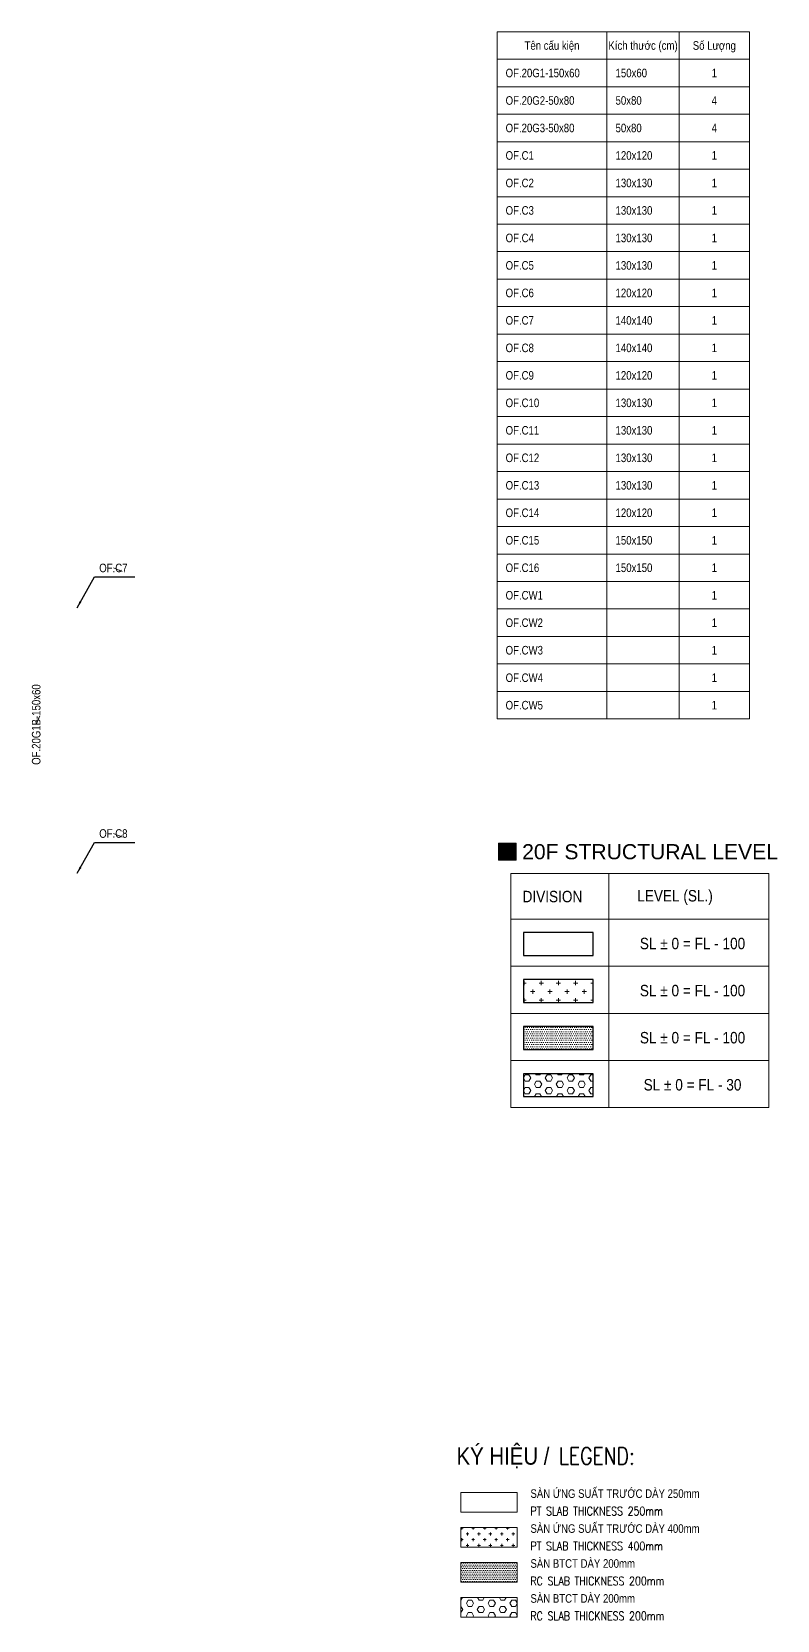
# Model space of a CAD drawing. Header units: millimetres. Extents: x -179076 to 118270, y -18667 to 89640.
# Drawn here: x 85719 to 118270, y 20291 to 89640 of the extents above; entities that cross this region are included whole.
import ezdxf
from ezdxf.enums import TextEntityAlignment as Align

# ---------------------------------------------------------------- set-up
doc = ezdxf.new("R2010")
doc.units = ezdxf.units.MM
doc.layers.get('0').update_dxf_attribs({"lineweight": 20})
doc.layers.get('Defpoints').update_dxf_attribs({"color": 151, "lineweight": 9})
doc.layers.add('$0$2020-08-14', color=2, linetype='Continuous', plot=False)
doc.layers.add('$0$FOOTING BOTTOM LEVEL$0$@ SL+100 EL-1.3', color=11, linetype='Continuous')
doc.layers.add('$0$FOOTING BOTTOM LEVEL$0$@ SL+300 EL-1.1', color=41, linetype='Continuous')
for name, color, linetype, lineweight in [('$0$NDC_S_HATCH MATERIAL', 251, 'Continuous', 13), ('$1$NDC_S_THIN LINE', 8, 'Continuous', 9), ('$3$NDC_S_VN TEXT', 7, 'Continuous', 20), ('NDC_S_ANNO', 7, 'Continuous', 20), ('NDC_S_CONTINUOUS', 3, 'Continuous', 20), ('NDC_S_DIM', 1, 'Continuous', 15), ('NDC_S_ENG TEXT', 2, 'Continuous', 20), ('NDC_S_HATCH MATERIAL', 8, 'Continuous', 13), ('NDC_S_VN TEXT', 7, 'Continuous', 20), ('NDC_Table', 3, 'Continuous', 20)]:
    doc.layers.add(name, color=color, linetype=linetype, lineweight=lineweight)
doc.styles.add('$0$FOOTING BOTTOM LEVEL$0$AREA MENSURATION$0$Style-Arial', font='arial.ttf')
doc.styles.add('$0$NDC_ARIAL', font='arial.ttf', dxfattribs={"width": 0.85})
doc.styles.add('ARIAL', font='arial.ttf', dxfattribs={"width": 0.8})
doc.styles.add('NDC_ARIAL', font='arial.ttf', dxfattribs={"width": 0.85})
doc.styles.add('NDC_DIM', font='', dxfattribs={"width": 0.75})
doc.styles.add('NDC_EN TXT', font='romans.shx', dxfattribs={"width": 0.8})
doc.styles.add('NDC_VIE TXT', font='arial.ttf', dxfattribs={"width": 0.8})
doc.styles.get('NDC_DIM').set_extended_font_data('Dotum')
doc.dimstyles.new('NDC_dim_150', dxfattribs={"dimscale": 150, "dimtxt": 2.5, "dimasz": 1.5, "dimexe": 1.5, "dimexo": 2.5, "dimgap": 1, "dimtad": 1, "dimdec": 0, "dimzin": 0, "dimdsep": 46, "dimtxsty": 'NDC_DIM', "dimblk": 'DIMMARK', "dimcen": 0.09, "dimdle": 1.2, "dimclrd": 1, "dimclre": 1, "dimclrt": 3, "dimadec": 0, "dimazin": 0, "dimtfac": 1, "dimtdec": 0, "dimtix": 1, "dimtofl": 0, "dimtmove": 0, "dimatfit": 3, "dimfxl": 8, "dimfxlon": 1, "dimtolj": 1, "dimtzin": 0, "dimarcsym": 0})
doc.dimstyles.new('NDC_dim_iso', dxfattribs={"dimtxt": 2.5, "dimasz": 1, "dimexe": 1.5, "dimexo": 2.5, "dimgap": 1, "dimtad": 1, "dimdec": 0, "dimzin": 0, "dimdsep": 46, "dimtxsty": 'NDC_DIM', "dimblk": 'DIMMARK', "dimcen": 0.09, "dimdle": 1.2, "dimclrd": 1, "dimclre": 1, "dimclrt": 3, "dimadec": 0, "dimazin": 0, "dimtfac": 1, "dimtdec": 0, "dimtix": 1, "dimtofl": 0, "dimtmove": 0, "dimatfit": 3, "dimfxl": 8, "dimfxlon": 1, "dimtolj": 1, "dimtzin": 0, "dimarcsym": 0})

# ---------------------------------------------------------------- blocks, each defined once
blk = doc.blocks.new('DIMMARK')
at = {"layer": 'NDC_S_DIM', "color": 1}
blk.add_line((-1.5, 0), (1, 0), dxfattribs=at)
at = {"layer": 'NDC_S_DIM', "color": 2, "const_width": 0.1}
blk.add_lwpolyline([(-0.42, -0.42), (0.42, 0.42)], dxfattribs=at)
blk = doc.blocks.new('*U215')
at = {"layer": 'NDC_S_ANNO', "ltscale": 0.8, "style": 'ARIAL', "width": 0.8, "flags": 1}
blk.add_attdef('CHU_THICH', text='', height=2.5, dxfattribs=at).set_placement((0, 0), align=Align.MIDDLE_CENTER)
at = {"layer": 'NDC_S_ANNO', "ltscale": 0.8, "style": 'ARIAL', "width": 0.8}
blk.add_attdef('TEN', text='', height=2.5, dxfattribs=at).set_placement((-2.58, 1.03), align=Align.MIDDLE_CENTER)
at = {"layer": 'Defpoints'}
blk.add_leader([(0, 0), (-2.58, 1.03)], dimstyle='NDC_dim_iso', override={"dimgap": 0.625, "dimtad": 0}, dxfattribs=at)
blk = doc.blocks.new('*U216')
at = {"layer": 'NDC_S_ANNO', "ltscale": 0.8, "style": 'ARIAL', "width": 0.8, "flags": 1}
blk.add_attdef('CHU_THICH', text='', height=2.5, dxfattribs=at).set_placement((0, 0), align=Align.MIDDLE_CENTER)
at = {"layer": 'NDC_S_ANNO', "ltscale": 0.8, "style": 'ARIAL', "width": 0.8}
blk.add_attdef('TEN', text='', height=2.5, dxfattribs=at).set_placement((-2.58, 1.03), align=Align.MIDDLE_CENTER)
at = {"layer": 'Defpoints'}
blk.add_leader([(0, 0), (-2.58, 1.03)], dimstyle='NDC_dim_iso', override={"dimgap": 0.625, "dimtad": 0}, dxfattribs=at)
blk = doc.blocks.new('*U210')
at = {"layer": 'NDC_S_ANNO', "ltscale": 0.8, "style": 'ARIAL', "width": 0.8, "flags": 1}
blk.add_attdef('CHU_THICH', text='', height=2.5, dxfattribs=at).set_placement((0, 0), align=Align.MIDDLE_CENTER)
at = {"layer": 'NDC_S_ANNO', "ltscale": 0.8, "style": 'ARIAL', "width": 0.8}
blk.add_attdef('TEN', text='', height=2.5, dxfattribs=at).set_placement((-2.58, 1.03), align=Align.MIDDLE_CENTER)
at = {"layer": 'Defpoints'}
blk.add_leader([(0, 0), (-2.58, 1.03)], dimstyle='NDC_dim_iso', override={"dimgap": 0.625, "dimtad": 0}, dxfattribs=at)

msp = doc.modelspace()

# ---------------------------------------------------------------- hatches: boundary and pattern name
at = {"layer": '$0$NDC_S_HATCH MATERIAL'}
h = msp.add_hatch(dxfattribs=at)
h.set_pattern_fill('DOTS', color=256, scale=50)
h.paths.add_polyline_path([(104450.3, 22814), (104450.3, 21949.9), (106908.6, 21949.9), (106908.6, 22814)])
h = msp.add_hatch(dxfattribs=at)
h.set_pattern_fill('HEX', color=256, scale=50)
h.paths.add_polyline_path([(104450.3, 21288), (104450.3, 20423.9), (106908.6, 20423.9), (106908.6, 21288)])
at = {"layer": '$1$NDC_S_THIN LINE', "ltscale": 100}
h = msp.add_hatch(color=251, dxfattribs=at)
h.dxf.hatch_style = 1
h.paths.add_polyline_path([(106867.9, 54209.7), (106097.9, 54209.7), (106097.9, 53477.5), (106867.9, 53477.5)])
at = {"layer": 'NDC_S_HATCH MATERIAL', "ltscale": 500}
h = msp.add_hatch(dxfattribs=at)
h.set_pattern_fill('CROSS', color=256, scale=1000, pattern_type=2)
h.set_pattern_definition([(0, (-3067.03, 5309.89), (250, 250), [125, -375]), (90, (-3004.53, 5247.39), (-250, 250), [125, -375])])
h.paths.add_polyline_path([(104450.3, 24340), (104450.3, 23475.9), (106908.6, 23475.9), (106908.6, 24340)])

# ---------------------------------------------------------------- linework, layer by layer
msp.add_lwpolyline([(106097.9, 54209.7), (106867.9, 54209.7), (106867.9, 53477.5), (106097.9, 53477.5)], close=True)
at = {"layer": 'NDC_S_CONTINUOUS'}
for points in [[(104450.3, 25866), (106908.6, 25866), (106908.6, 25001.9), (104450.3, 25001.9)], [(104450.3, 24340), (106908.6, 24340), (106908.6, 23475.9), (104450.3, 23475.9)], [(104450.3, 22814), (106908.6, 22814), (106908.6, 21949.9), (104450.3, 21949.9)], [(104450.3, 21288), (106908.6, 21288), (106908.6, 20423.9), (104450.3, 20423.9)]]:
    msp.add_lwpolyline(points, close=True, dxfattribs=at)
at = {"layer": 'NDC_Table'}
for p, q in [((106035.3, 89640.2), (106035.3, 59640.2)), ((106035.3, 89640.2), (117060.3, 89640.2)), ((110835.3, 89640.2), (110835.3, 59640.2)), ((113985.3, 89640.2), (113985.3, 59640.2)), ((117060.3, 89640.2), (117060.3, 59640.2)), ((106035.3, 88440.2), (117060.3, 88440.2)), ((106035.3, 87240.2), (117060.3, 87240.2)), ((106035.3, 86040.2), (117060.3, 86040.2)), ((106035.3, 84840.2), (117060.3, 84840.2)), ((106035.3, 84840.2), (117060.3, 84840.2)), ((106035.3, 83640.2), (117060.3, 83640.2)), ((106035.3, 82440.2), (117060.3, 82440.2)), ((106035.3, 81240.2), (117060.3, 81240.2)), ((106035.3, 80040.2), (117060.3, 80040.2)), ((106035.3, 78840.2), (117060.3, 78840.2)), ((106035.3, 77640.2), (117060.3, 77640.2)), ((106035.3, 76440.2), (117060.3, 76440.2)), ((106035.3, 75240.2), (117060.3, 75240.2)), ((106035.3, 74040.2), (117060.3, 74040.2)), ((106035.3, 72840.2), (117060.3, 72840.2)), ((106035.3, 71640.2), (117060.3, 71640.2)), ((106035.3, 70440.2), (117060.3, 70440.2)), ((106035.3, 69240.2), (117060.3, 69240.2)), ((106035.3, 68040.2), (117060.3, 68040.2)), ((106035.3, 66840.2), (117060.3, 66840.2)), ((106035.3, 65640.2), (117060.3, 65640.2)), ((106035.3, 64440.2), (117060.3, 64440.2)), ((106035.3, 63240.2), (117060.3, 63240.2)), ((106035.3, 62040.2), (117060.3, 62040.2)), ((106035.3, 60840.2), (117060.3, 60840.2)), ((106035.3, 59640.2), (117060.3, 59640.2))]:
    msp.add_line(p, q, dxfattribs=at)

# ---------------------------------------------------------------- block references
at = {"layer": 'NDC_S_VN TEXT', "xscale": 150, "yscale": 150, "zscale": 150}
for name, p, values in [('*U215', (89669.2, 66078.1), {'TEN': 'OF.C7'}), ('*U216', (89669.5, 54483.6), {'TEN': 'OF.C8'})]:
    msp.add_blockref(name, p, dxfattribs=at).add_auto_attribs(values)
at = {"layer": 'NDC_S_VN TEXT', "xscale": 150, "yscale": 150, "zscale": 150, "rotation": 90}
msp.add_blockref('*U210', (86066.3, 59780.7), dxfattribs=at).add_auto_attribs({'TEN': 'OF.20G1B-150x60'})

# ---------------------------------------------------------------- texts
at = {"style": '$0$FOOTING BOTTOM LEVEL$0$AREA MENSURATION$0$Style-Arial'}
msp.add_text('20F STRUCTURAL LEVEL', height=660, dxfattribs=at).set_placement((107131.7, 54173.5), align=Align.TOP_LEFT)
at = {"layer": 'NDC_S_ENG TEXT', "attachment_point": 1, "line_spacing_factor": 0.7, "style": 'NDC_EN TXT'}
for s, insert, char_height in [('LEGEND:', (108737.2, 27833.5), 750), ('PT SLAB THICKNESS 250mm', (107494.5, 25244.2), 375), ('PT SLAB THICKNESS 400mm', (107494.5, 23718.2), 375), ('RC SLAB THICKNESS 200mm', (107494.5, 22192.2), 375), ('RC SLAB THICKNESS 200mm', (107494.5, 20666.2), 375)]:
    msp.add_mtext_dynamic_manual_height_columns(s, width=11151.525, gutter_width=10, heights=[0], dxfattribs=dict(at, insert=insert, char_height=char_height))
at = {"layer": 'NDC_S_VN TEXT', "style": 'NDC_ARIAL', "width": 0.8}
for s, p in [('Tên cấu kiện', (108435.3, 89040.2)), ('Kích thước (cm)', (112410.3, 89040.2)), ('Số Lượng', (115522.8, 89040.2)), ('1', (115522.8, 87840.2)), ('4', (115522.8, 86640.2)), ('4', (115522.8, 85440.2)), ('1', (115522.8, 84240.2)), ('1', (115522.8, 83040.2)), ('1', (115522.8, 81840.2)), ('1', (115522.8, 80640.2)), ('1', (115522.8, 79440.2)), ('1', (115522.8, 78240.2)), ('1', (115522.8, 77040.2)), ('1', (115522.8, 75840.2)), ('1', (115522.8, 74640.2)), ('1', (115522.8, 73440.2)), ('1', (115522.8, 72240.2)), ('1', (115522.8, 71040.2)), ('1', (115522.8, 69840.2)), ('1', (115522.8, 68640.2)), ('1', (115522.8, 67440.2)), ('1', (115522.8, 66240.2)), ('1', (115522.8, 65040.2)), ('1', (115522.8, 63840.2)), ('1', (115522.8, 62640.2)), ('1', (115522.8, 61440.2)), ('1', (115522.8, 60240.2))]:
    msp.add_text(s, height=375, dxfattribs=at).set_placement(p, align=Align.MIDDLE_CENTER)
for s, p in [('OF.20G1-150x60', (106410.3, 87840.2)), ('150x60', (111210.3, 87840.2)), ('OF.20G2-50x80', (106410.3, 86640.2)), ('50x80', (111210.3, 86640.2)), ('OF.20G3-50x80', (106410.3, 85440.2)), ('50x80', (111210.3, 85440.2)), ('OF.C1', (106410.3, 84240.2)), ('120x120', (111210.3, 84240.2)), ('OF.C2', (106410.3, 83040.2)), ('130x130', (111210.3, 83040.2)), ('OF.C3', (106410.3, 81840.2)), ('130x130', (111210.3, 81840.2)), ('OF.C4', (106410.3, 80640.2)), ('130x130', (111210.3, 80640.2)), ('OF.C5', (106410.3, 79440.2)), ('130x130', (111210.3, 79440.2)), ('OF.C6', (106410.3, 78240.2)), ('120x120', (111210.3, 78240.2)), ('OF.C7', (106410.3, 77040.2)), ('140x140', (111210.3, 77040.2)), ('OF.C8', (106410.3, 75840.2)), ('140x140', (111210.3, 75840.2)), ('OF.C9', (106410.3, 74640.2)), ('120x120', (111210.3, 74640.2)), ('OF.C10', (106410.3, 73440.2)), ('130x130', (111210.3, 73440.2)), ('OF.C11', (106410.3, 72240.2)), ('130x130', (111210.3, 72240.2)), ('OF.C12', (106410.3, 71040.2)), ('130x130', (111210.3, 71040.2)), ('OF.C13', (106410.3, 69840.2)), ('130x130', (111210.3, 69840.2)), ('OF.C14', (106410.3, 68640.2)), ('120x120', (111210.3, 68640.2)), ('OF.C15', (106410.3, 67440.2)), ('150x150', (111210.3, 67440.2)), ('OF.C16', (106410.3, 66240.2)), ('150x150', (111210.3, 66240.2)), ('OF.CW1', (106410.3, 65040.2)), ('OF.CW2', (106410.3, 63840.2)), ('OF.CW3', (106410.3, 62640.2)), ('OF.CW4', (106410.3, 61440.2)), ('OF.CW5', (106410.3, 60240.2))]:
    msp.add_text(s, height=375, dxfattribs=at).set_placement(p, align=Align.MIDDLE_LEFT)
at = {"layer": 'NDC_S_VN TEXT', "style": 'NDC_VIE TXT', "width": 0.85}
msp.add_text('KÝ HIỆU /', height=750, dxfattribs=at).set_placement((104265.2, 27833.5), align=Align.TOP_LEFT)
at = {"layer": 'NDC_S_VN TEXT', "char_height": 375, "attachment_point": 1, "style": 'NDC_VIE TXT'}
for s, insert in [('SÀN ỨNG SUẤT TRƯỚC DÀY 250mm', (107494.5, 26007.6)), ('SÀN ỨNG SUẤT TRƯỚC DÀY 400mm', (107494.5, 24481.6)), ('SÀN BTCT DÀY 200mm', (107494.5, 22955.6)), ('SÀN BTCT DÀY 200mm', (107494.5, 21429.6))]:
    msp.add_mtext_dynamic_manual_height_columns(s, width=8485.707, gutter_width=10, heights=[0], dxfattribs=dict(at, insert=insert))

# ---------------------------------------------------------------- leaders
for points in [[(87697.1, 64494.3), (88463.6, 65839.2), (90213.2, 65839.2)], [(87697.4, 52899.8), (88463.8, 54244.7), (90213.5, 54244.7)]]:
    msp.add_leader(points, dimstyle='NDC_dim_150', override={"dimasz": 2, "dimgap": 1, "dimtad": 0})

# ---------------------------------------------------------------- wipeouts: each hides what was drawn before it
msp.add_wipeout([(106640.7, 52896.4), (117906.1, 52896.4), (117906.1, 42674.1), (106640.7, 42674.1)]).dxf.layer = '$0$2020-08-14'

# ---------------------------------------------------------------- next in the draw order: hatches: boundary and pattern name
at = {"layer": '$0$NDC_S_HATCH MATERIAL'}
h = msp.add_hatch(dxfattribs=at)
h.set_pattern_fill('CROSS', color=256, scale=1500)
h.set_pattern_definition([(0, (-69876.35, -19392.24), (375, 375), [187.5, -562.5]), (90, (-69782.6, -19486), (-375, 375), [187.5, -562.5])])
h.paths.add_polyline_path([(110238.8, 48262.2), (107188.4, 48262.2), (107188.4, 47262.2), (110238.8, 47262.2)])
h = msp.add_hatch(dxfattribs=at)
h.set_pattern_fill('DOTS', color=256, scale=1500)
h.set_pattern_definition([(0, (-69876.345, -29670.16), (46.875, 93.75), [0, -93.75])])
h.paths.add_polyline_path([(110238.8, 46206.7), (107188.4, 46206.7), (107188.4, 45206.7), (110238.8, 45206.7)])
h = msp.add_hatch(dxfattribs=at)
h.set_pattern_fill('HEX', color=256, scale=50)
h.set_pattern_definition([(0, (589.9, 7531.75), (0, 274.96307), [158.75, -317.5]), (120, (589.9, 7531.75), (-238.125, -137.48153), [158.75, -317.5]), (60, (748.66, 7531.75), (-238.125, 137.48153), [158.75, -317.5])])
h.paths.add_polyline_path([(110238.8, 44151.1), (107188.4, 44151.1), (107188.4, 43151.1), (110238.8, 43151.1)])

# ---------------------------------------------------------------- next in the draw order: linework, layer by layer
at = {"layer": '$0$FOOTING BOTTOM LEVEL$0$@ SL+100 EL-1.3', "color": 7}
for points in [[(110238.8, 46206.7), (107188.4, 46206.7), (107188.4, 45206.7), (110238.8, 45206.7)], [(110238.8, 44151.1), (107188.4, 44151.1), (107188.4, 43151.1), (110238.8, 43151.1)]]:
    msp.add_lwpolyline(points, close=True, dxfattribs=at)
at = {"layer": '$0$FOOTING BOTTOM LEVEL$0$@ SL+300 EL-1.1', "color": 7}
for points in [[(110238.8, 50317.8), (107188.4, 50317.8), (107188.4, 49317.8), (110238.8, 49317.8)], [(110238.8, 48262.2), (107188.4, 48262.2), (107188.4, 47262.2), (110238.8, 47262.2)]]:
    msp.add_lwpolyline(points, close=True, dxfattribs=at)
for p, q in [((106640.7, 52896.4), (117906.1, 52896.4)), ((106640.7, 52896.4), (106640.7, 42674.1)), ((110920.5, 52896.4), (110920.5, 42674.1)), ((117906.1, 52896.4), (117906.1, 42674.1)), ((106640.7, 50896.4), (117906.1, 50896.4)), ((106640.7, 48840.8), (117906.1, 48840.8)), ((106640.7, 46785.3), (117906.1, 46785.3)), ((106640.7, 44729.7), (117906.1, 44729.7)), ((106640.7, 42674.1), (117906.1, 42674.1))]:
    msp.add_line(p, q)

# ---------------------------------------------------------------- next in the draw order: texts
at = {"layer": '$3$NDC_S_VN TEXT', "style": '$0$NDC_ARIAL', "width": 0.85}
for s, p in [('DIVISION', (107151.3, 52136.1)), ('LEVEL (SL.)', (112157.5, 52170.7))]:
    msp.add_text(s, height=500, dxfattribs=at).set_placement(p, align=Align.TOP_LEFT)
for s, p in [('SL %%P 0 = FL - 100', (114571.2, 49585.4)), ('SL %%P 0 = FL - 100', (114571.2, 47529.8)), ('SL %%P 0 = FL - 100', (114571.2, 45474.2)), ('SL %%P 0 = FL - 30', (114571.2, 43418.7))]:
    msp.add_text(s, height=500, dxfattribs=at).set_placement(p, align=Align.CENTER)

doc.saveas('drawing.dxf')
